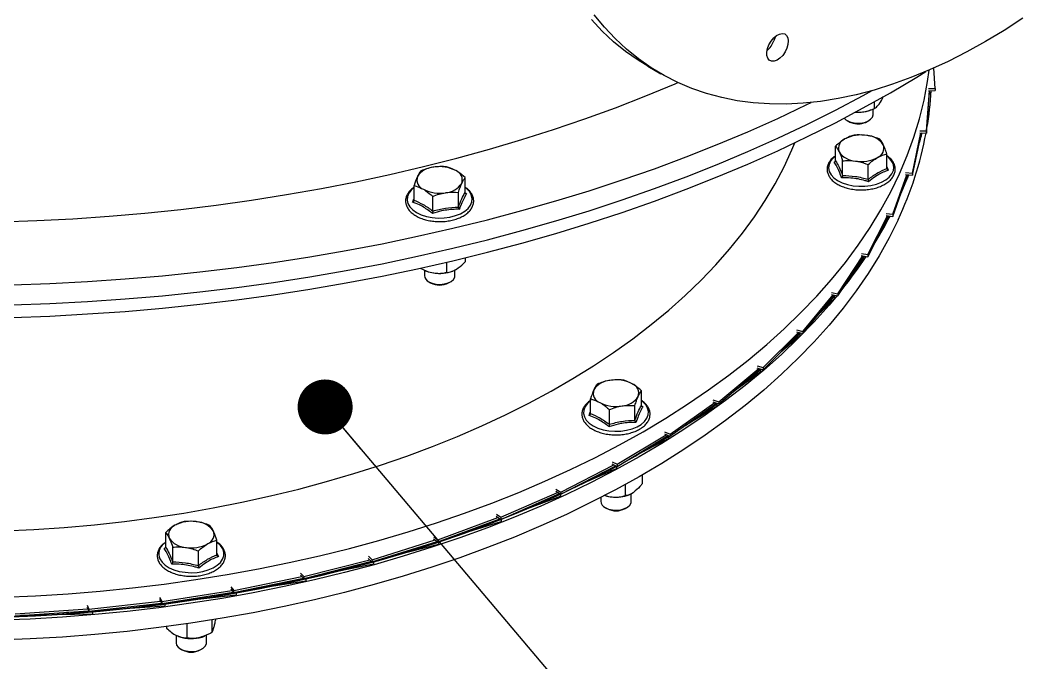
# Model space of a CAD drawing. Header units: millimetres. Extents: x 2 to 418, y 2 to 295.
# Drawn here: x 212.55 to 230.78, y 116.64 to 128.34 of the extents above; entities that cross this region are included whole.
import ezdxf

# ---------------------------------------------------------------- set-up
doc = ezdxf.new("R2010")
doc.units = ezdxf.units.MM
doc.dimstyles.new('SLDDIMSTYLE3', dxfattribs={"dimtxt": 0.18, "dimasz": 1, "dimexe": 0, "dimexo": 0.0625, "dimgap": 0, "dimtad": 0, "dimtih": 1, "dimtoh": 1, "dimdec": 0, "dimrnd": 1e-09, "dimzin": 0, "dimdsep": 46, "dimtxsty": 'Standard', "dimblk1": 'DOT', "dimblk2": 'DOT', "dimsah": 1, "dimcen": 0.09, "dimadec": 0, "dimazin": 0, "dimtfac": 1, "dimtdec": 0, "dimtofl": 0, "dimtmove": 0, "dimatfit": 3, "dimldrblk": 'DOT', "dimfxl": 1, "dimfrac": 2, "dimtolj": 1, "dimtzin": 0, "dimarcsym": 0})

# ---------------------------------------------------------------- blocks, each defined once
blk = doc.blocks.new('_DOT')
at = {"color": 0, "linetype": 'ByBlock', "lineweight": -2}
blk.add_line((-0.5, 0), (-1, 0), dxfattribs=at)
at = {"color": 0, "linetype": 'ByBlock', "const_width": 0.5}
blk.add_lwpolyline([(-0.25, 0, 1), (0.25, 0, 1)], format="xyb", close=True, dxfattribs=at)

msp = doc.modelspace()

# ---------------------------------------------------------------- linework, layer by layer
at = {"color": 7, "linetype": 'Continuous', "lineweight": 25}
for p, q in [((223.962, 127.4953), (224.1977, 127.3592)), ((229.1876, 127.091), (229.1616, 127.4631)), ((229.0627, 127.0883), (229.1876, 127.091)), ((229.1876, 127.091), (229.1877, 127.0534)), ((229.0295, 126.28), (229.0835, 127.0512)), ((229.0296, 126.3175), (229.081, 127.0511)), ((229.0625, 127.0507), (229.1877, 127.0534)), ((229.0776, 126.9659), (229.0822, 126.9881)), ((229.0814, 127.0203), (229.0825, 127.0256)), ((229.0825, 127.0256), (229.0817, 127.0257)), ((229.0825, 127.0256), (229.0822, 126.9881)), ((228.0205, 126.7028), (228.0507, 126.7149)), ((228.06, 126.6201), (228.06, 126.7189)), ((228.0751, 126.8454), (228.0751, 126.7251)), ((227.5858, 126.5067), (227.6183, 126.4879)), ((227.9461, 126.4879), (227.9787, 126.5067)), ((228.7716, 125.5155), (228.9333, 126.282)), ((228.7719, 125.553), (228.9257, 126.2822)), ((228.9035, 126.141), (228.9312, 126.219)), ((228.9043, 126.2827), (229.0295, 126.28)), ((228.9046, 126.3202), (229.0296, 126.3175)), ((228.9225, 126.2307), (228.9316, 126.2566)), ((228.9316, 126.2566), (228.928, 126.257)), ((228.9316, 126.2566), (228.9312, 126.219)), ((228.9417, 126.2819), (228.9315, 126.2411)), ((229.0296, 126.3175), (229.0295, 126.28)), ((227.3742, 125.7753), (227.3742, 126.043)), ((228.9103, 126.16), (228.8981, 126.1153)), ((227.3742, 125.8634), (227.3548, 125.8483)), ((228.3057, 125.636), (228.3057, 125.9037)), ((227.3479, 125.7509), (227.373, 125.7702)), ((227.5026, 125.5077), (227.5026, 125.7754)), ((227.9683, 125.438), (227.9683, 125.7057)), ((220.641, 125.2008), (220.641, 125.4685)), ((228.4154, 124.7642), (228.6838, 125.5212)), ((228.4159, 124.8018), (228.6712, 125.522)), ((228.6151, 125.3275), (228.681, 125.4586)), ((228.6471, 125.5236), (228.7716, 125.5155)), ((228.6476, 125.5611), (228.7719, 125.553)), ((228.6588, 125.4508), (228.6816, 125.4961)), ((228.6816, 125.4961), (228.6753, 125.4971)), ((228.6816, 125.4961), (228.681, 125.4586)), ((228.7027, 125.52), (228.6811, 125.464)), ((228.7719, 125.553), (228.7716, 125.5155)), ((219.7115, 125.057), (219.7115, 125.3247)), ((220.0518, 124.8606), (220.0518, 125.1283)), ((220.5165, 124.9325), (220.5165, 125.2002)), ((220.6425, 125.1942), (220.6672, 125.1764)), ((227.963, 124.0305), (228.3363, 124.7729)), ((227.9637, 124.068), (228.319, 124.7748)), ((228.2147, 124.5311), (228.3332, 124.7111)), ((228.2922, 124.6852), (228.3339, 124.7486)), ((228.2923, 124.7777), (228.4154, 124.7642)), ((228.293, 124.8152), (228.4159, 124.8018)), ((228.3339, 124.7486), (228.325, 124.7504)), ((228.3263, 124.7501), (228.3383, 124.7727)), ((228.3339, 124.7486), (228.3332, 124.7111)), ((228.4159, 124.8018), (228.4154, 124.7642)), ((220.641, 124.0106), (220.641, 123.9397)), ((227.4169, 123.3183), (227.8926, 124.0414)), ((227.4177, 123.3558), (227.8709, 124.0447)), ((227.7055, 123.757), (227.8895, 123.9807)), ((227.8251, 123.9387), (227.8904, 124.0182)), ((227.842, 124.0492), (227.963, 124.0305)), ((227.8429, 124.0867), (227.9637, 124.068)), ((227.8904, 124.0182), (227.8792, 124.021)), ((227.8839, 124.0198), (227.898, 124.0406)), ((227.8904, 124.0182), (227.8895, 123.9807)), ((227.9637, 124.068), (227.963, 124.0305)), ((219.8361, 123.8243), (219.8361, 123.8152)), ((220.3008, 123.9295), (220.3008, 123.7433)), ((219.8985, 123.7873), (219.8985, 123.6863)), ((219.9224, 123.7752), (219.938, 123.7689)), ((220.4146, 123.7689), (220.4184, 123.7705)), ((220.4541, 123.6863), (220.4541, 123.7899)), ((219.9798, 123.5729), (220.0124, 123.5541)), ((220.3402, 123.5541), (220.3727, 123.5729)), ((226.7801, 122.6317), (227.355, 123.3308)), ((226.7811, 122.6691), (227.3294, 123.336)), ((227.0917, 123.0106), (227.3525, 123.2715)), ((227.2604, 123.2157), (227.3536, 123.3089)), ((227.2986, 123.3422), (227.4169, 123.3183)), ((227.2997, 123.3797), (227.4177, 123.3558)), ((227.3536, 123.3089), (227.3428, 123.3122)), ((227.3536, 123.3089), (227.3525, 123.2715)), ((227.4177, 123.3558), (227.4169, 123.3183)), ((226.6664, 122.698), (226.7811, 122.6691)), ((226.0563, 121.9744), (226.7266, 122.6452)), ((226.0573, 122.0118), (226.6975, 122.6525)), ((226.3782, 122.2966), (226.7252, 122.5874)), ((226.602, 122.5205), (226.7264, 122.6248)), ((226.6653, 122.6606), (226.7801, 122.6317)), ((226.7264, 122.6248), (226.7161, 122.6286)), ((226.7264, 122.6248), (226.7252, 122.5874)), ((226.7811, 122.6691), (226.7801, 122.6317)), ((225.2493, 121.3502), (226.0105, 121.9884)), ((225.2505, 121.3876), (225.9787, 121.9981)), ((225.8541, 121.8572), (226.0125, 121.9697)), ((225.9454, 122.0082), (226.0563, 121.9744)), ((225.9468, 122.0456), (226.0573, 122.0118)), ((226.0125, 121.9697), (226.0027, 121.9739)), ((226.0125, 121.9697), (226.0111, 121.9324)), ((226.0573, 122.0118), (226.0563, 121.9744)), ((225.5705, 121.6195), (226.0111, 121.9324)), ((222.9188, 121.1746), (222.9188, 121.4423)), ((223.8461, 121.3229), (223.8461, 121.5906)), ((225.1447, 121.426), (225.2505, 121.3876)), ((223.2618, 120.9799), (223.2618, 121.2476)), ((223.7255, 121.054), (223.7255, 121.3217)), ((223.8477, 121.3161), (223.8723, 121.2987)), ((224.3638, 120.7626), (225.2109, 121.3642)), ((224.3652, 120.7999), (225.1771, 121.3764)), ((224.6751, 120.9837), (225.2142, 121.3099)), ((225.0215, 121.2296), (225.2157, 121.3472)), ((225.1432, 121.3887), (225.2493, 121.3502)), ((225.2157, 121.3472), (225.2065, 121.3518)), ((225.2157, 121.3472), (225.2142, 121.3099)), ((225.2505, 121.3876), (225.2493, 121.3502)), ((223.4047, 120.2148), (224.3321, 120.7761)), ((223.4062, 120.2521), (224.2969, 120.7911)), ((223.6987, 120.3927), (224.3389, 120.7236)), ((224.1095, 120.6414), (224.3406, 120.7608)), ((224.263, 120.8056), (224.3638, 120.7626)), ((224.2646, 120.8428), (224.3652, 120.7999)), ((224.3406, 120.7608), (224.332, 120.7658)), ((224.3406, 120.7608), (224.3389, 120.7236)), ((224.3652, 120.7999), (224.3638, 120.7626)), ((222.3774, 119.71), (223.3791, 120.2276)), ((222.3791, 119.7472), (223.3432, 120.2454)), ((222.6486, 119.8501), (223.3902, 120.1767)), ((223.1241, 120.0958), (223.392, 120.2138)), ((223.3097, 120.262), (223.4047, 120.2148)), ((223.3115, 120.2992), (223.4062, 120.2521)), ((223.392, 120.2138), (223.3841, 120.2191)), ((223.392, 120.2138), (223.3902, 120.1767)), ((223.4062, 120.2521), (223.4047, 120.2148)), ((223.857, 120.0562), (223.857, 119.895)), ((222.2906, 119.7982), (222.3791, 119.7472)), ((223.5508, 119.8841), (223.5508, 119.6808)), ((221.2876, 119.2508), (222.3571, 119.7217)), ((221.2894, 119.2879), (222.3213, 119.7423)), ((221.5325, 119.3587), (222.3734, 119.6722)), ((222.0712, 119.5959), (222.3753, 119.7092)), ((222.2888, 119.7611), (222.3774, 119.71)), ((222.3753, 119.7092), (222.368, 119.7149)), ((222.3753, 119.7092), (222.3734, 119.6722)), ((222.3791, 119.7472), (222.3774, 119.71)), ((223.1047, 119.6474), (223.1047, 119.5793)), ((223.6208, 119.6983), (223.6299, 119.7019)), ((223.6602, 119.5793), (223.6602, 119.7212)), ((223.186, 119.4659), (223.2186, 119.4472)), ((223.5464, 119.4472), (223.5789, 119.4659)), ((220.1414, 118.84), (221.2718, 119.2614)), ((220.1433, 118.877), (221.237, 119.2848)), ((220.9575, 119.1443), (221.2961, 119.25)), ((221.2059, 119.3057), (221.2876, 119.2508)), ((221.2078, 119.3427), (221.2894, 119.2879)), ((221.2894, 119.2879), (221.2876, 119.2508)), ((221.2961, 119.25), (221.2927, 119.2531)), ((221.2961, 119.25), (221.2941, 119.213)), ((220.3586, 118.921), (221.2941, 119.213)), ((215.1962, 118.7452), (215.1962, 119.0129)), ((216.1277, 118.6059), (216.1277, 118.8736)), ((218.9473, 118.5167), (220.0962, 118.8754)), ((220.067, 118.8982), (220.1414, 118.84)), ((220.0691, 118.9351), (220.1433, 118.877)), ((220.1433, 118.877), (220.1414, 118.84)), ((215.17, 118.7207), (215.1951, 118.74)), ((215.3246, 118.4775), (215.3246, 118.7452)), ((218.9453, 118.4797), (220.1294, 118.8494)), ((219.1349, 118.5389), (220.1584, 118.8017)), ((219.7898, 118.7434), (220.1604, 118.8385)), ((220.1604, 118.8385), (220.1547, 118.8447)), ((220.1604, 118.8385), (220.1584, 118.8017)), ((215.7904, 118.4078), (215.7904, 118.6755)), ((217.7079, 118.209), (218.9054, 118.5164)), ((218.8786, 118.541), (218.9453, 118.4797)), ((218.8807, 118.5778), (218.9473, 118.5167)), ((218.9473, 118.5167), (218.9453, 118.4797)), ((217.7058, 118.1721), (218.9363, 118.488)), ((217.8699, 118.2142), (218.9726, 118.4405)), ((218.5752, 118.3953), (218.9747, 118.4772)), ((218.9747, 118.4772), (218.9698, 118.4837)), ((218.9747, 118.4772), (218.9726, 118.4405)), ((216.43, 117.9188), (217.6993, 118.1792)), ((216.4322, 117.9556), (217.6713, 118.2098)), ((217.321, 118.1016), (217.7455, 118.1681)), ((217.6473, 118.2361), (217.7058, 118.1721)), ((217.6495, 118.2728), (217.7079, 118.209)), ((217.7079, 118.209), (217.7058, 118.1721)), ((217.7455, 118.1681), (217.7415, 118.1747)), ((217.7455, 118.1681), (217.7433, 118.1314)), ((215.1272, 117.7579), (216.4008, 117.9574)), ((216.3799, 117.9851), (216.43, 117.9188)), ((216.3821, 118.0217), (216.4322, 117.9556)), ((216.5719, 117.9479), (217.7433, 118.1314)), ((215.0836, 117.7895), (215.125, 117.7212)), ((215.0859, 117.8261), (215.1272, 117.7579)), ((215.125, 117.7212), (216.4254, 117.925)), ((215.2493, 117.7407), (216.4775, 117.8763)), ((216.0345, 117.8637), (216.4797, 117.9129)), ((216.4322, 117.9556), (216.43, 117.9188)), ((216.4797, 117.9129), (216.4766, 117.9197)), ((216.4797, 117.9129), (216.4775, 117.8763)), ((212.4589, 117.534), (213.7794, 117.6207)), ((213.7656, 117.6504), (213.798, 117.5805)), ((213.7679, 117.6869), (213.8003, 117.6171)), ((213.798, 117.5805), (215.1217, 117.7266)), ((213.8003, 117.6171), (213.798, 117.5805)), ((213.8003, 117.6171), (215.1011, 117.7607)), ((213.9105, 117.5929), (215.1822, 117.6765)), ((214.7234, 117.6827), (215.1845, 117.7129)), ((215.1272, 117.7579), (215.125, 117.7212)), ((215.1845, 117.7129), (215.1822, 117.7199)), ((215.1845, 117.7129), (215.1822, 117.6765)), ((212.4566, 117.4975), (213.7958, 117.5854)), ((212.5634, 117.5045), (213.8647, 117.5331)), ((213.3951, 117.5591), (213.867, 117.5695)), ((213.867, 117.5695), (213.8647, 117.5331)), ((213.867, 117.5695), (213.8656, 117.5765)), ((216.0331, 117.419), (216.0331, 117.191)), ((215.2112, 117.2983), (215.2112, 117.2706)), ((215.5823, 117.3498), (215.5823, 117.0938)), ((215.3842, 117.1442), (215.3842, 117.0061)), ((215.9003, 117.1251), (215.908, 117.1282)), ((215.9397, 117.0061), (215.9397, 117.1459)), ((215.4655, 116.8927), (215.498, 116.8739)), ((215.8259, 116.8739), (215.8584, 116.8927))]:
    msp.add_line(p, q, dxfattribs=at)
at = {"color": 8, "linetype": 'Continuous', "lineweight": 25}
for p, q in [((228.3057, 125.667), (228.3319, 125.6038)), ((216.1277, 118.6368), (216.1539, 118.5736))]:
    msp.add_line(p, q, dxfattribs=at)
at = {"color": 7, "linetype": 'Continuous', "lineweight": 25, "flags": 128}
for points in [[(230.7804, 128.3686), (230.4405, 128.1483), (230.1, 127.9437), (229.7595, 127.7551), (229.4196, 127.583), (229.0808, 127.4274), (228.7437, 127.2888), (228.4088, 127.1673), (228.0768, 127.0631), (227.7481, 126.9765), (227.4234, 126.9075), (227.1031, 126.8562), (226.7878, 126.8229), (226.478, 126.8074), (226.1743, 126.8099), (225.877, 126.8303), (225.5868, 126.8686), (225.3041, 126.9247), (225.0294, 126.9986), (224.7632, 127.0901), (224.5058, 127.199), (224.2577, 127.3253), (224.0194, 127.4686), (223.7911, 127.6287), (223.5734, 127.8054), (223.3666, 127.9984), (223.1709, 128.2074), (222.9868, 128.4319)], [(223.962, 127.4953), (223.7837, 127.6046), (223.5554, 127.7648), (223.3377, 127.9415), (223.1309, 128.1345), (222.9352, 128.3434)], [(226.489, 127.8229), (226.4562, 127.7552), (226.4132, 127.6936), (226.3633, 127.6427), (226.31, 127.6064), (226.2574, 127.5872), (226.2093, 127.5866), (226.1694, 127.6047), (226.1406, 127.6401), (226.125, 127.6902), (226.1238, 127.7512), (226.137, 127.8187), (226.1638, 127.8877), (226.202, 127.9529), (226.249, 128.0097), (226.3011, 128.0537), (226.3545, 128.0817), (226.4053, 128.0917), (226.4497, 128.0829), (226.4844, 128.0559), (226.5068, 128.0127), (226.5153, 127.9566), (226.5092, 127.8918), (226.489, 127.8229)], [(226.2746, 128.0335), (226.2735, 128.0278), (226.2533, 127.959)], [(212.2408, 117.8339), (212.8316, 117.8593), (213.4207, 117.896), (214.0073, 117.9439), (214.5909, 118.003), (215.1707, 118.0732), (215.7462, 118.1544), (216.3168, 118.2466), (216.8818, 118.3496), (217.4405, 118.4633), (217.9924, 118.5876), (218.537, 118.7224), (219.0735, 118.8675), (219.6014, 119.0228), (220.1201, 119.1881), (220.629, 119.3632), (221.1277, 119.5478), (221.6155, 119.742), (222.0919, 119.9453), (222.5564, 120.1576), (223.0085, 120.3786), (223.4477, 120.6082), (223.8735, 120.846), (224.2855, 121.0918), (224.6831, 121.3454), (225.066, 121.6063), (225.4338, 121.8745), (225.786, 122.1495), (226.1222, 122.4311), (226.4422, 122.719), (226.7454, 123.0128), (227.0317, 123.3123), (227.3007, 123.617), (227.5521, 123.9267), (227.7856, 124.2411), (228.0009, 124.5597), (228.1979, 124.8823), (228.3763, 125.2084), (228.536, 125.5378), (228.6767, 125.87), (228.7983, 126.2048), (228.9006, 126.5416), (228.9836, 126.8803), (229.0472, 127.2203), (229.076, 127.4253)], [(228.3715, 127.0136), (228.8504, 127.298), (229.0128, 127.3982)], [(212.1946, 124.6656), (212.8537, 124.6882), (213.5113, 124.722), (214.1669, 124.7671), (214.8199, 124.8234), (215.4697, 124.8908), (216.1158, 124.9693), (216.7576, 125.0588), (217.3945, 125.1593), (218.0259, 125.2706), (218.6514, 125.3927), (219.2703, 125.5254), (219.8821, 125.6687), (220.4863, 125.8223), (221.0824, 125.9862), (221.6698, 126.1603), (222.248, 126.3443), (222.8165, 126.5381), (223.3748, 126.7416), (223.9224, 126.9545), (224.4588, 127.1767), (224.5082, 127.1979)], [(212.4065, 123.1526), (213.0922, 123.1778), (213.7764, 123.2143), (214.4585, 123.2619), (215.1381, 123.3206), (215.8145, 123.3904), (216.4871, 123.4712), (217.1556, 123.563), (217.8193, 123.6657), (218.4777, 123.7791), (219.1302, 123.9033), (219.7765, 124.0381), (220.4158, 124.1834), (221.0478, 124.339), (221.6719, 124.505), (222.2876, 124.681), (222.8944, 124.8671), (223.4919, 125.063), (224.0795, 125.2686), (224.6568, 125.4837), (225.2233, 125.7081), (225.7786, 125.9417), (226.3223, 126.1843), (226.8538, 126.4356), (227.3728, 126.6956), (227.8788, 126.9639), (228.0398, 127.0526)], [(212.4065, 123.1526), (213.0922, 123.1778), (213.7764, 123.2143), (214.4585, 123.2619), (215.1381, 123.3206), (215.8145, 123.3904), (216.4871, 123.4712), (217.1556, 123.563), (217.8193, 123.6657), (218.4777, 123.7791), (219.1302, 123.9033), (219.7765, 124.0381), (220.4158, 124.1834), (221.0478, 124.339), (221.6719, 124.505), (222.2876, 124.681), (222.8944, 124.8671), (223.4919, 125.063), (224.0795, 125.2686), (224.6568, 125.4837), (225.2233, 125.7081), (225.7786, 125.9417), (226.3223, 126.1843), (226.8538, 126.4356), (227.3728, 126.6956), (227.8788, 126.9639), (228.0398, 127.0526)], [(212.4065, 122.9258), (213.0922, 122.951), (213.7764, 122.9875), (214.4585, 123.0351), (215.1381, 123.0938), (215.8145, 123.1636), (216.4871, 123.2444), (217.1556, 123.3362), (217.8193, 123.4388), (218.4777, 123.5523), (219.1302, 123.6765), (219.7765, 123.8113), (220.4158, 123.9566), (221.0478, 124.1122), (221.6719, 124.2782), (222.2876, 124.4542), (222.8944, 124.6403), (223.4919, 124.8362), (224.0795, 125.0417), (224.6568, 125.2568), (225.2233, 125.4813), (225.7786, 125.7149), (226.3223, 125.9575), (226.8538, 126.2088), (227.3728, 126.4688), (227.8788, 126.7371), (228.3715, 127.0136)], [(212.4065, 123.5155), (213.0922, 123.5408), (213.7764, 123.5772), (214.4585, 123.6248), (215.1381, 123.6835), (215.8145, 123.7533), (216.4871, 123.8341), (217.1556, 123.9259), (217.8193, 124.0286), (218.4777, 124.142), (219.1302, 124.2662), (219.7765, 124.401), (220.4158, 124.5463), (221.0478, 124.702), (221.6719, 124.8679), (222.2876, 125.044), (222.8944, 125.23), (223.4919, 125.4259), (224.0795, 125.6315), (224.6568, 125.8466), (225.2233, 126.071), (225.7786, 126.3046), (226.3223, 126.5472), (226.8538, 126.7985), (226.9299, 126.8358)], [(227.6759, 126.472), (227.7491, 126.4609), (227.8247, 126.4616), (227.8972, 126.4741), (227.9612, 126.4975), (228.0119, 126.5299), (228.0455, 126.569), (228.0596, 126.6119), (228.06, 126.6201)], [(227.738, 126.6609), (227.7822, 126.6596), (227.8366, 126.6616)], [(227.6183, 126.4879), (227.6343, 126.4795), (227.6935, 126.4589)], [(212.2458, 119.0391), (212.7997, 119.0658), (213.3515, 119.1037), (213.9007, 119.1528), (214.4466, 119.2129), (214.9885, 119.2841), (215.5257, 119.3663), (216.0576, 119.4592), (216.5836, 119.5629), (217.1029, 119.6772), (217.6149, 119.8019), (218.119, 119.9369), (218.6146, 120.0821), (219.1011, 120.2372), (219.5779, 120.402), (220.0443, 120.5765), (220.4999, 120.7602), (220.944, 120.9531), (221.3761, 121.1548), (221.7956, 121.3652), (222.2022, 121.584), (222.5951, 121.8108), (222.9741, 122.0455), (223.3385, 122.2877), (223.688, 122.5372), (224.0221, 122.7936), (224.3404, 123.0565), (224.6426, 123.3258), (224.9282, 123.601), (225.1968, 123.8819), (225.4483, 124.168), (225.6821, 124.459), (225.8982, 124.7546), (226.0961, 125.0544), (226.2757, 125.358), (226.4368, 125.6651), (226.579, 125.9752), (226.6314, 126.1019)], [(228.6716, 125.4398), (228.6545, 125.3971), (228.5634, 125.1817)], [(228.6716, 125.4398), (228.6545, 125.3971), (228.5634, 125.1817)], [(228.5107, 124.7024), (228.3479, 124.3736), (228.1664, 124.048), (227.9663, 123.7261), (227.7479, 123.4081), (227.5114, 123.0945), (227.2571, 122.7856), (226.9852, 122.4817), (226.6961, 122.1832), (226.39, 121.8904), (226.0673, 121.6035), (225.7284, 121.323), (225.3736, 121.0491), (225.0033, 120.7821), (224.6179, 120.5223), (224.2178, 120.27), (223.8035, 120.0256), (223.3754, 119.7891), (222.934, 119.5609), (222.4798, 119.3413), (222.0133, 119.1305), (221.535, 118.9287), (221.0453, 118.7362), (220.5449, 118.553), (220.0343, 118.3796), (219.514, 118.216), (218.9846, 118.0624), (218.4468, 117.919), (217.901, 117.7859), (217.3478, 117.6634), (216.788, 117.5514), (216.2221, 117.4502), (215.6506, 117.3599), (215.0744, 117.2805), (214.4938, 117.2121), (213.9097, 117.1549), (213.3227, 117.1089), (212.7333, 117.0741), (212.1422, 117.0505)], [(219.9799, 123.5729), (220.0401, 123.5465), (220.1105, 123.5305), (220.1858, 123.526), (220.2603, 123.5334), (220.3286, 123.5522), (220.3856, 123.5809), (220.4271, 123.6174), (220.45, 123.659), (220.4541, 123.6863)], [(227.402, 123.3213), (227.2571, 123.1485), (226.9852, 122.8446), (226.6961, 122.5461), (226.39, 122.2533), (226.0673, 121.9664), (225.7284, 121.6859), (225.3736, 121.412), (225.0033, 121.145), (224.6179, 120.8852), (224.2178, 120.633), (223.8035, 120.3885), (223.3754, 120.152), (222.934, 119.9238), (222.4798, 119.7042), (222.0133, 119.4934), (221.535, 119.2916), (221.0453, 119.0991), (220.5449, 118.916), (220.0343, 118.7425), (219.514, 118.5789), (218.9846, 118.4253), (218.4468, 118.2819), (217.901, 118.1488), (217.3478, 118.0263), (216.788, 117.9143), (216.2221, 117.8131), (215.6506, 117.7228), (215.0744, 117.6434), (214.4938, 117.575), (213.9097, 117.5178), (213.3227, 117.4718), (212.7333, 117.437), (212.1422, 117.4134)], [(227.402, 123.3213), (227.2571, 123.1485), (226.9852, 122.8446), (226.6961, 122.5461), (226.39, 122.2533), (226.0673, 121.9664), (225.7284, 121.6859), (225.3736, 121.412), (225.0033, 121.145), (224.6179, 120.8852), (224.2178, 120.633), (223.8035, 120.3885), (223.3754, 120.152), (222.934, 119.9238), (222.4798, 119.7042), (222.0133, 119.4934), (221.535, 119.2916), (221.0453, 119.0991), (220.5449, 118.916), (220.0343, 118.7425), (219.514, 118.5789), (218.9846, 118.4253), (218.4468, 118.2819), (217.901, 118.1488), (217.3478, 118.0263), (216.788, 117.9143), (216.2221, 117.8131), (215.6506, 117.7228), (215.0744, 117.6434), (214.4938, 117.575), (213.9097, 117.5178), (213.3227, 117.4718), (212.7333, 117.437), (212.1422, 117.4134)], [(227.1377, 123.0664), (227.3007, 123.2541), (227.3635, 123.3291)], [(227.3635, 123.3291), (227.2571, 123.203), (227.1377, 123.0664)], [(226.3815, 122.2999), (226.4422, 122.3561), (226.7379, 122.6423)], [(225.5204, 121.5775), (225.786, 121.7866), (226.0243, 121.9842)], [(226.0243, 121.9842), (225.7284, 121.7403), (225.5204, 121.5775)], [(222.3763, 119.7106), (222.0133, 119.5479), (221.535, 119.3461), (221.0453, 119.1535), (220.5449, 118.9704), (220.0343, 118.7969), (219.514, 118.6333), (218.9846, 118.4797), (218.4468, 118.3363), (217.901, 118.2033), (217.3478, 118.0807), (216.788, 117.9687), (216.2221, 117.8675), (215.6506, 117.7772), (215.0744, 117.6978), (214.4938, 117.6295), (213.9097, 117.5723), (213.3227, 117.5262), (212.7333, 117.4914), (212.1422, 117.4679)], [(212.2408, 117.471), (212.8316, 117.4964), (213.4207, 117.5331), (214.0073, 117.581), (214.5909, 117.6401), (215.1707, 117.7103), (215.7462, 117.7915), (216.3168, 117.8837), (216.8818, 117.9867), (217.4405, 118.1004), (217.9924, 118.2247), (218.537, 118.3595), (219.0735, 118.5046), (219.6014, 118.6599), (220.1201, 118.8252), (220.629, 119.0002), (221.1277, 119.1849), (221.6155, 119.3791), (222.0919, 119.5824), (222.3763, 119.7106)], [(223.1877, 119.465), (223.2484, 119.4389), (223.319, 119.4232), (223.3943, 119.4191), (223.4687, 119.4269), (223.5368, 119.446), (223.5934, 119.4749), (223.6343, 119.5117), (223.6566, 119.5534), (223.6602, 119.5793)], [(215.1962, 118.8332), (215.192, 118.8301), (215.1631, 118.8063)], [(215.8077, 117.097), (215.8574, 117.1099), (215.9003, 117.1251)], [(215.3842, 117.0061), (215.3943, 116.9633), (215.4242, 116.9232), (215.4717, 116.8892), (215.5334, 116.8639), (215.6046, 116.8492), (215.6801, 116.8461), (215.7542, 116.8548), (215.8215, 116.8748), (215.8769, 116.9045), (215.9164, 116.9418), (215.937, 116.9838), (215.9397, 117.0061)]]:
    msp.add_lwpolyline(points, dxfattribs=at)
at = {"color": 8, "linetype": 'Continuous', "lineweight": 25, "flags": 128}
for points in [[(227.3548, 125.8483), (227.3293, 125.8254), (227.2829, 125.7683), (227.2555, 125.7072), (227.248, 125.6443), (227.2607, 125.5817), (227.2931, 125.5214), (227.3441, 125.4657), (227.412, 125.4162), (227.4945, 125.3749), (227.5887, 125.343), (227.6915, 125.3216)], [(227.6915, 125.3216), (227.7993, 125.3115), (227.9085, 125.313), (228.0154, 125.326), (228.1163, 125.3502), (228.2078, 125.3847), (228.2868, 125.4282), (228.3505, 125.4795), (228.3969, 125.5366), (228.4243, 125.5976), (228.4318, 125.6605), (228.4191, 125.7232), (228.3867, 125.7834), (228.3357, 125.8392), (228.3057, 125.8634)], [(219.7115, 125.2873), (219.6591, 125.2419), (219.6149, 125.1842), (219.5899, 125.1228), (219.5849, 125.0598), (219.6, 124.9974), (219.6347, 124.9376), (219.6879, 124.8825), (219.7576, 124.8339)], [(219.7576, 124.8339), (219.8417, 124.7936), (219.9371, 124.763), (220.0407, 124.7429), (220.1489, 124.7342), (220.2581, 124.7371), (220.3644, 124.7516), (220.4644, 124.777), (220.5545, 124.8127), (220.6317, 124.8573), (220.6935, 124.9093), (220.7376, 124.967), (220.7626, 125.0284), (220.7677, 125.0914), (220.7526, 125.1539), (220.7179, 125.2137), (220.6647, 125.2688), (220.641, 125.2873)], [(222.9188, 121.408), (222.8629, 121.3593), (222.8196, 121.3014), (222.7955, 121.2399), (222.7913, 121.1768), (222.8073, 121.1144), (222.8429, 121.0548), (222.8969, 121), (222.9674, 120.9518)], [(222.9674, 120.9518), (223.052, 120.9119), (223.1479, 120.8817), (223.2517, 120.8621), (223.3601, 120.8539), (223.4692, 120.8574), (223.5753, 120.8723), (223.6749, 120.8983), (223.7645, 120.9344), (223.8411, 120.9793), (223.9021, 121.0317), (223.9454, 121.0896), (223.9695, 121.1511), (223.9736, 121.2141), (223.9576, 121.2765), (223.922, 121.3361), (223.8681, 121.391), (223.8461, 121.408)], [(215.0914, 118.531), (215.1301, 118.4721), (215.187, 118.4182), (215.26, 118.3713), (215.3468, 118.3329), (215.4442, 118.3044), (215.5491, 118.2867), (215.6578, 118.2805), (215.7666, 118.2859), (215.8719, 118.3027), (215.9701, 118.3304), (216.0577, 118.3681), (216.1319, 118.4144), (216.19, 118.4677), (216.2302, 118.5264), (216.2511, 118.5883), (216.2518, 118.6514), (216.2325, 118.7135), (216.1938, 118.7724), (216.1369, 118.8263), (216.1277, 118.8332)]]:
    msp.add_lwpolyline(points, dxfattribs=at)
at = {"color": 7, "linetype": 'Continuous', "lineweight": 25}
for centre, radius, start, end in [((225.8273, 128.1224), 0.4563, 311.15294, 339.01206), ((223.0591, 127.3861), 6.0623, 350.36609, 356.83887), ((227.7232, 126.7296), 0.262, 222.92178, 259.59642), ((227.7949, 127.2793), 0.6191, 273.86181, 291.37184), ((227.7813, 126.8089), 0.3608, 255.9216, 297.18505), ((227.6086, 126.0031), 0.1817, 111.21401, 200.45541), ((227.8389, 125.6086), 0.6368, 80.46265, 117.70224), ((227.9227, 125.8524), 0.3848, 34.06556, 86.76464), ((222.5312, 127.5026), 6.6027, 334.90683, 349.33093), ((228.0712, 126.0045), 0.1817, 291.21401, 20.45541), ((227.7572, 126.1551), 0.3848, 214.06556, 266.76464), ((227.8409, 126.3989), 0.6368, 260.46265, 297.70224), ((220.0912, 125.2796), 0.3804, 93.4335, 146.56112), ((220.177, 125.029), 0.6396, 62.64283, 99.7711), ((219.9465, 125.4282), 0.1832, 160.539, 249.25792), ((220.406, 125.4257), 0.1832, 340.539, 69.25792), ((220.1756, 125.8249), 0.6396, 242.64283, 279.7711), ((220.2613, 125.5743), 0.3804, 273.4335, 326.56112), ((221.4754, 128.354), 7.7665, 328.43524, 332.51574), ((220.509, 128.9819), 8.9193, 321.5469, 326.31797), ((220.0363, 123.6993), 0.1384, 185.38279, 245.93735), ((220.1552, 124.3176), 0.5901, 248.39788, 261.54369), ((220.1768, 124.3912), 0.6661, 260.64002, 290.91732), ((220.1763, 123.8609), 0.3479, 241.89259, 298.11278), ((218.7187, 130.6314), 11.3196, 312.60602, 315.1078), ((223.3829, 121.1461), 0.6423, 62.98515, 100.00589), ((223.1543, 121.5486), 0.1847, 161.53318, 249.71934), ((223.2951, 121.4035), 0.3759, 93.63185, 147.19451), ((223.6106, 121.545), 0.1847, 341.53318, 69.71934), ((223.4699, 121.6902), 0.3759, 273.63185, 327.19451), ((223.3821, 121.9476), 0.6423, 242.98515, 280.00589), ((216.5293, 133.3529), 14.816, 302.83622, 305.94671), ((216.5045, 133.3892), 14.8599, 302.84082, 305.94212), ((215.5413, 134.9101), 16.6604, 298.6109, 301.91772), ((215.5179, 134.9502), 16.7068, 298.6155, 301.91313), ((214.4953, 136.8465), 18.8613, 294.77307, 298.16355), ((214.538, 136.7609), 18.7656, 294.76443, 298.17219), ((223.3722, 120.2923), 0.6367, 252.33467, 264.71028), ((223.3838, 120.3197), 0.6651, 263.93039, 290.87075), ((223.2436, 119.5929), 0.1396, 185.57219, 246.38717), ((223.3824, 119.7542), 0.3481, 242.17767, 298.10377), ((215.4306, 118.9729), 0.1817, 111.21401, 200.45541), ((215.6609, 118.5784), 0.6368, 80.46265, 117.70224), ((215.7447, 118.8222), 0.3848, 34.06556, 86.76464), ((215.5792, 119.125), 0.3848, 214.06556, 266.76464), ((215.8933, 118.9743), 0.1817, 291.21401, 20.45541), ((215.663, 119.3688), 0.6368, 260.46265, 297.70224), ((215.6633, 117.7471), 0.6659, 246.40824, 282.52554), ((215.662, 117.1809), 0.348, 241.89513, 298.10487)]:
    msp.add_arc(centre, radius, start, end, dxfattribs=at)
at = {"color": 8, "linetype": 'Continuous', "lineweight": 25}
msp.add_arc((215.3027, 118.623), 0.2304, 127.28508, 203.50888, dxfattribs=at)
at = {"color": 7, "linetype": 'Continuous', "lineweight": 25}
for points, knots in [([(228.1672, 126.808), (228.1693, 126.811), (228.1946, 126.8468), (228.2191, 126.8968), (228.2416, 126.9426)], [0, 0, 0, 0, 0.0832965, 1, 1, 1, 1]), ([(227.8366, 126.6616), (227.87, 126.6659), (227.938, 126.6746), (228.017, 126.7009), (228.062, 126.7196), (228.0751, 126.7251)], [0, 0, 0, 0, 0.4062935, 0.8272725, 1, 1, 1, 1]), ([(228.0751, 126.7251), (228.0829, 126.729), (228.1122, 126.7438), (228.1439, 126.7809), (228.1672, 126.808)], [0, 0, 0, 0, 0.2661302, 1, 1, 1, 1]), ([(227.7318, 126.6647), (227.7655, 126.6618), (227.8003, 126.6589), (227.8355, 126.6615), (227.8366, 126.6616)], [0, 0, 0, 0, 0.9681454, 1, 1, 1, 1]), ([(227.5428, 126.1724), (227.5388, 126.1701), (227.4819, 126.1362), (227.4261, 126.0879), (227.3742, 126.043)], [0, 0, 0, 0, 0.0702211, 1, 1, 1, 1]), ([(227.7115, 126.2411), (227.6841, 126.2335), (227.6288, 126.2182), (227.5717, 126.1878), (227.5428, 126.1724)], [0, 0, 0, 0, 0.495458, 1, 1, 1, 1]), ([(227.9444, 126.2366), (227.8836, 126.2421), (227.8048, 126.2491), (227.7289, 126.2426), (227.7115, 126.2411)], [0, 0, 0, 0, 0.77063786, 1, 1, 1, 1]), ([(228.1773, 126.1714), (228.1194, 126.1923), (228.0426, 126.22), (227.9638, 126.2333), (227.9444, 126.2366)], [0, 0, 0, 0, 0.7536937, 1, 1, 1, 1]), ([(228.2415, 126.068), (228.2399, 126.0711), (228.2183, 126.1159), (228.197, 126.1447), (228.1773, 126.1714)], [0, 0, 0, 0, 0.0702211, 1, 1, 1, 1]), ([(227.3742, 126.043), (227.3846, 126.0298), (227.4056, 126.0031), (227.4274, 125.9609), (227.4384, 125.9396)], [0, 0, 0, 0, 0.495458, 1, 1, 1, 1]), ([(228.3057, 125.9037), (228.2952, 125.934), (228.2742, 125.995), (228.2524, 126.0435), (228.2415, 126.068)], [0, 0, 0, 0, 0.495458, 1, 1, 1, 1]), ([(227.3468, 125.8485), (227.3446, 125.847), (227.3189, 125.8296), (227.2828, 125.7891), (227.2423, 125.7282), (227.2213, 125.663), (227.2186, 125.5972), (227.2339, 125.5334), (227.2658, 125.4733), (227.3134, 125.4176), (227.3759, 125.3675), (227.4521, 125.3243), (227.5395, 125.2896), (227.6201, 125.2678), (227.6713, 125.2593), (227.6889, 125.2564)], [0, 0, 0, 0, 0.0083654, 0.0970333, 0.1850312, 0.2711772, 0.3549423, 0.4374439, 0.5201334, 0.604529, 0.6908703, 0.7783842, 0.8662279, 0.9539569, 1, 1, 1, 1]), ([(227.4384, 125.9396), (227.4399, 125.9364), (227.4616, 125.8907), (227.4828, 125.831), (227.5026, 125.7754)], [0, 0, 0, 0, 0.0702211, 1, 1, 1, 1]), ([(227.6889, 125.2564), (227.7068, 125.254), (227.7585, 125.2471), (227.8466, 125.2436), (227.9508, 125.2494), (228.052, 125.2656), (228.1473, 125.2918), (228.2343, 125.3275), (228.3104, 125.3718), (228.3733, 125.4241), (228.4208, 125.483), (228.4509, 125.5468), (228.4623, 125.6126), (228.4553, 125.6776), (228.4313, 125.7397), (228.3905, 125.7972), (228.349, 125.8397), (228.3171, 125.8601), (228.3086, 125.8656)], [0, 0, 0, 0, 0.0358698, 0.1037733, 0.1717275, 0.2397432, 0.3078924, 0.3762577, 0.4448988, 0.5137881, 0.5825097, 0.6502346, 0.7161675, 0.7805539, 0.8445652, 0.9094133, 0.9758244, 1, 1, 1, 1]), ([(227.9683, 125.7057), (227.9957, 125.7303), (228.051, 125.7799), (228.1081, 125.8166), (228.137, 125.8351)], [0, 0, 0, 0, 0.49545796, 1, 1, 1, 1]), ([(228.137, 125.8351), (228.141, 125.8374), (228.1979, 125.8704), (228.2538, 125.8877), (228.3057, 125.9037)], [0, 0, 0, 0, 0.0702211, 1, 1, 1, 1]), ([(220.0684, 125.6593), (220.0629, 125.6584), (219.9845, 125.6458), (219.9076, 125.6184), (219.8361, 125.593)], [0, 0, 0, 0, 0.0702211, 1, 1, 1, 1]), ([(220.3008, 125.6649), (220.2631, 125.6675), (220.1869, 125.6729), (220.1082, 125.6638), (220.0684, 125.6593)], [0, 0, 0, 0, 0.495458, 1, 1, 1, 1]), ([(220.4709, 125.597), (220.4265, 125.619), (220.3689, 125.6475), (220.3135, 125.6616), (220.3008, 125.6649)], [0, 0, 0, 0, 0.7706379, 1, 1, 1, 1]), ([(227.3479, 125.7509), (227.348, 125.7509), (227.3518, 125.7515), (227.359, 125.7536), (227.3672, 125.7591), (227.373, 125.7665), (227.3738, 125.7724), (227.3742, 125.7753)], [0, 0, 0, 0, 0.0061266, 0.2677695, 0.5287437, 0.7638875, 1, 1, 1, 1]), ([(227.4836, 125.4682), (227.4779, 125.4835), (227.4496, 125.5604), (227.4044, 125.6639), (227.364, 125.7262), (227.3479, 125.7509)], [0, 0, 0, 0, 0.1305234, 0.6552334, 1, 1, 1, 1]), ([(227.3742, 125.7753), (227.3952, 125.7403), (227.438, 125.6691), (227.4808, 125.562), (227.5026, 125.5077)], [0, 0, 0, 0, 0.4922436, 1, 1, 1, 1]), ([(227.5026, 125.7754), (227.52, 125.7769), (227.5958, 125.7834), (227.6747, 125.7764), (227.7354, 125.7709)], [0, 0, 0, 0, 0.2293621, 1, 1, 1, 1]), ([(227.7354, 125.7709), (227.7548, 125.7676), (227.8337, 125.7543), (227.9104, 125.7266), (227.9683, 125.7057)], [0, 0, 0, 0, 0.2463063, 1, 1, 1, 1]), ([(227.9683, 125.438), (228.0237, 125.4794), (228.1361, 125.5634), (228.2486, 125.6116), (228.3057, 125.636)], [0, 0, 0, 0, 0.4922436, 1, 1, 1, 1]), ([(228.3057, 125.636), (228.3061, 125.633), (228.3068, 125.6268), (228.3126, 125.6178), (228.3209, 125.6098), (228.328, 125.6055), (228.3318, 125.6038), (228.3319, 125.6038)], [0, 0, 0, 0, 0.2361125, 0.4712563, 0.7322305, 0.9938734, 1, 1, 1, 1]), ([(219.7738, 125.4892), (219.7723, 125.486), (219.7513, 125.4403), (219.7307, 125.3804), (219.7115, 125.3247)], [0, 0, 0, 0, 0.0702211, 1, 1, 1, 1]), ([(219.8361, 125.593), (219.826, 125.5797), (219.8055, 125.5528), (219.7845, 125.5106), (219.7738, 125.4892)], [0, 0, 0, 0, 0.495458, 1, 1, 1, 1]), ([(220.641, 125.4685), (220.5987, 125.5051), (220.5426, 125.5537), (220.4851, 125.5885), (220.4709, 125.597)], [0, 0, 0, 0, 0.7536937, 1, 1, 1, 1]), ([(220.5787, 125.3647), (220.5802, 125.3679), (220.6012, 125.4127), (220.6219, 125.4416), (220.641, 125.4685)], [0, 0, 0, 0, 0.0702211, 1, 1, 1, 1]), ([(227.5026, 125.5077), (227.5023, 125.5045), (227.5017, 125.4981), (227.4976, 125.4875), (227.4915, 125.4772), (227.4864, 125.471), (227.4836, 125.4682), (227.4836, 125.4682)], [0, 0, 0, 0, 0.2361125, 0.4712563, 0.7322305, 0.9938734, 1, 1, 1, 1]), ([(227.9755, 125.3946), (227.9544, 125.401), (227.8483, 125.4331), (227.682, 125.4661), (227.5399, 125.4676), (227.4836, 125.4682)], [0, 0, 0, 0, 0.1305234, 0.6552334, 1, 1, 1, 1]), ([(227.5026, 125.5077), (227.579, 125.5051), (227.7342, 125.4999), (227.8895, 125.4589), (227.9683, 125.438)], [0, 0, 0, 0, 0.4922436, 1, 1, 1, 1]), ([(227.9683, 125.438), (227.9684, 125.4348), (227.9686, 125.4283), (227.9702, 125.4168), (227.9725, 125.4053), (227.9745, 125.398), (227.9755, 125.3947), (227.9755, 125.3946)], [0, 0, 0, 0, 0.23611253, 0.4712563, 0.73223051, 0.99387337, 1, 1, 1, 1]), ([(228.3319, 125.6038), (228.3164, 125.598), (228.2386, 125.5688), (228.1175, 125.506), (228.0158, 125.4262), (227.9755, 125.3946)], [0, 0, 0, 0, 0.13052335, 0.6552334, 1, 1, 1, 1]), ([(219.7115, 125.2913), (219.7011, 125.2846), (219.6664, 125.2623), (219.6221, 125.2165), (219.5809, 125.1558), (219.5585, 125.0907), (219.5546, 125.0249), (219.5687, 124.9609), (219.5994, 124.9005), (219.6459, 124.8445), (219.6975, 124.8022), (219.7466, 124.7712), (219.8005, 124.7428), (219.8741, 124.7132), (219.9699, 124.6876), (220.0713, 124.672), (220.1757, 124.6667), (220.28, 124.6719), (220.3815, 124.6874), (220.4773, 124.7129), (220.5649, 124.7479), (220.6419, 124.7917), (220.7058, 124.8434), (220.7544, 124.902), (220.7857, 124.9654), (220.7985, 125.0312), (220.7927, 125.0964), (220.7698, 125.1587), (220.7302, 125.2165), (220.6869, 125.2614), (220.6524, 125.2839), (220.641, 125.2913)], [0, 0, 0, 0, 0.0164066, 0.0545009, 0.0923383, 0.1294138, 0.1654607, 0.2009119, 0.2364027, 0.2725953, 0.3096354, 0.3291921, 0.3491788, 0.3869153, 0.4246027, 0.4622219, 0.4997969, 0.5373668, 0.5749686, 0.6126409, 0.6504297, 0.6883697, 0.7264509, 0.7644653, 0.8019654, 0.8384924, 0.8741303, 0.9095187, 0.94532, 0.9819786, 1, 1, 1, 1]), ([(219.7115, 125.3247), (219.7243, 125.3214), (219.7797, 125.3073), (219.8373, 125.2788), (219.8816, 125.2569)], [0, 0, 0, 0, 0.2293621, 1, 1, 1, 1]), ([(219.8816, 125.2569), (219.8958, 125.2483), (219.9534, 125.2135), (220.0095, 125.1649), (220.0518, 125.1283)], [0, 0, 0, 0, 0.2463063, 1, 1, 1, 1]), ([(220.5165, 125.2002), (220.5266, 125.2304), (220.547, 125.2916), (220.5681, 125.3402), (220.5787, 125.3647)], [0, 0, 0, 0, 0.495458, 1, 1, 1, 1]), ([(220.0518, 125.1283), (220.0895, 125.1426), (220.1657, 125.1715), (220.2444, 125.1869), (220.2841, 125.1946)], [0, 0, 0, 0, 0.495458, 1, 1, 1, 1]), ([(220.2841, 125.1946), (220.2896, 125.1954), (220.3681, 125.2071), (220.445, 125.2035), (220.5165, 125.2002)], [0, 0, 0, 0, 0.0702211, 1, 1, 1, 1]), ([(220.5165, 124.9325), (220.5369, 124.9853), (220.5784, 125.0928), (220.6199, 125.1644), (220.641, 125.2008)], [0, 0, 0, 0, 0.4922436, 1, 1, 1, 1]), ([(220.6672, 125.1764), (220.6613, 125.1674), (220.6319, 125.1219), (220.5867, 125.0338), (220.5501, 124.933), (220.5356, 124.8931)], [0, 0, 0, 0, 0.1305234, 0.6552334, 1, 1, 1, 1]), ([(220.6672, 125.1764), (220.6671, 125.1765), (220.6633, 125.177), (220.6562, 125.1791), (220.6479, 125.1846), (220.6422, 125.1919), (220.6414, 125.1978), (220.641, 125.2008)], [0, 0, 0, 0, 0.00612663, 0.26776949, 0.5287437, 0.76388747, 1, 1, 1, 1]), ([(219.7115, 125.057), (219.7112, 125.0539), (219.7104, 125.0478), (219.7047, 125.0387), (219.6964, 125.0307), (219.6892, 125.0264), (219.6855, 125.0246), (219.6854, 125.0246)], [0, 0, 0, 0, 0.2361125, 0.4712563, 0.7322305, 0.9938734, 1, 1, 1, 1]), ([(220.0447, 124.8171), (220.0294, 124.8293), (219.9525, 124.8902), (219.8313, 124.9684), (219.7268, 125.0086), (219.6854, 125.0246)], [0, 0, 0, 0, 0.1305234, 0.6552334, 1, 1, 1, 1]), ([(219.7115, 125.057), (219.7674, 125.0336), (219.8807, 124.9862), (219.9942, 124.9029), (220.0518, 124.8606)], [0, 0, 0, 0, 0.4922436, 1, 1, 1, 1]), ([(220.5356, 124.8931), (220.5144, 124.893), (220.408, 124.8928), (220.2417, 124.8752), (220.1007, 124.8336), (220.0447, 124.8171)], [0, 0, 0, 0, 0.1305234, 0.6552334, 1, 1, 1, 1]), ([(220.0518, 124.8606), (220.128, 124.8812), (220.2829, 124.9232), (220.4378, 124.9294), (220.5165, 124.9325)], [0, 0, 0, 0, 0.4922436, 1, 1, 1, 1]), ([(220.5165, 124.9325), (220.5168, 124.9293), (220.5173, 124.923), (220.5215, 124.9123), (220.5276, 124.9021), (220.5328, 124.8959), (220.5356, 124.8931), (220.5356, 124.8931)], [0, 0, 0, 0, 0.2361125, 0.4712563, 0.7322305, 0.9938734, 1, 1, 1, 1]), ([(220.0518, 124.8606), (220.0516, 124.8574), (220.0514, 124.8509), (220.0499, 124.8394), (220.0477, 124.8279), (220.0458, 124.8206), (220.0448, 124.8172), (220.0447, 124.8171)], [0, 0, 0, 0, 0.2361125, 0.4712563, 0.7322305, 0.9938734, 1, 1, 1, 1]), ([(219.8361, 123.8152), (219.8722, 123.7977), (219.9458, 123.7621), (220.0261, 123.7405), (220.0673, 123.7341), (220.0684, 123.7339)], [0, 0, 0, 0, 0.4843396, 0.986324, 1, 1, 1, 1]), ([(220.3008, 123.7433), (220.3152, 123.7447), (220.3693, 123.7499), (220.4279, 123.7766), (220.4709, 123.7962)], [0, 0, 0, 0, 0.2661302, 1, 1, 1, 1]), ([(220.4709, 123.7962), (220.4748, 123.7985), (220.5224, 123.8265), (220.5806, 123.8761), (220.631, 123.9292), (220.641, 123.9397)], [0, 0, 0, 0, 0.0666948, 0.8140978, 1, 1, 1, 1]), ([(220.0684, 123.7339), (220.101, 123.7306), (220.1672, 123.7239), (220.2442, 123.7323), (220.288, 123.7409), (220.3008, 123.7433)], [0, 0, 0, 0, 0.4062935, 0.8272725, 1, 1, 1, 1]), ([(223.5031, 121.7853), (223.4655, 121.7878), (223.3895, 121.7928), (223.3109, 121.7834), (223.2713, 121.7786)], [0, 0, 0, 0, 0.495458, 1, 1, 1, 1]), ([(222.9791, 121.6071), (222.9777, 121.6039), (222.9573, 121.5581), (222.9374, 121.4981), (222.9188, 121.4423)], [0, 0, 0, 0, 0.0702211, 1, 1, 1, 1]), ([(223.0394, 121.7112), (223.0296, 121.6978), (223.0099, 121.6709), (222.9894, 121.6285), (222.9791, 121.6071)], [0, 0, 0, 0, 0.495458, 1, 1, 1, 1]), ([(223.2713, 121.7786), (223.2658, 121.7777), (223.1875, 121.7648), (223.1108, 121.737), (223.0394, 121.7112)], [0, 0, 0, 0, 0.0702211, 1, 1, 1, 1]), ([(223.6746, 121.7183), (223.6299, 121.7401), (223.5718, 121.7683), (223.5159, 121.7821), (223.5031, 121.7853)], [0, 0, 0, 0, 0.77063786, 1, 1, 1, 1]), ([(223.8461, 121.5906), (223.8035, 121.627), (223.747, 121.6753), (223.6889, 121.7098), (223.6746, 121.7183)], [0, 0, 0, 0, 0.7536937, 1, 1, 1, 1]), ([(222.9188, 121.4423), (222.9316, 121.4391), (222.9875, 121.4253), (223.0456, 121.3971), (223.0903, 121.3753)], [0, 0, 0, 0, 0.2293621, 1, 1, 1, 1]), ([(223.7255, 121.3217), (223.7353, 121.352), (223.7551, 121.4132), (223.7755, 121.4619), (223.7858, 121.4865)], [0, 0, 0, 0, 0.495458, 1, 1, 1, 1]), ([(223.7858, 121.4865), (223.7873, 121.4897), (223.8076, 121.5346), (223.8276, 121.5636), (223.8461, 121.5906)], [0, 0, 0, 0, 0.0702211, 1, 1, 1, 1]), ([(222.9227, 121.4145), (222.9095, 121.406), (222.8721, 121.3817), (222.8259, 121.3336), (222.7856, 121.2725), (222.764, 121.2074), (222.761, 121.1416), (222.776, 121.0778), (222.8075, 121.0176), (222.8547, 120.9618), (222.9069, 120.9197), (222.9565, 120.8889), (223.0108, 120.8608), (223.0848, 120.8316), (223.1809, 120.8065), (223.2825, 120.7913), (223.3869, 120.7866), (223.4912, 120.7922), (223.5924, 120.8082), (223.688, 120.8342), (223.7751, 120.8697), (223.8515, 120.9139), (223.9147, 120.966), (223.9626, 121.0248), (223.993, 121.0884), (224.0048, 121.1543), (223.9982, 121.2193), (223.9745, 121.2814), (223.9341, 121.3391), (223.8909, 121.3832), (223.8568, 121.4051), (223.8461, 121.4119)], [0, 0, 0, 0, 0.02085271, 0.05882003, 0.09650994, 0.13341701, 0.16930243, 0.20463059, 0.24002683, 0.27614449, 0.31309902, 0.33261091, 0.3525286, 0.39014043, 0.427702, 0.465196, 0.50264769, 0.5400964, 0.57757824, 0.61513273, 0.65280536, 0.69062963, 0.72859197, 0.76646989, 0.80380973, 0.84016706, 0.87566142, 0.91093623, 0.9466574, 0.98323814, 1, 1, 1, 1]), ([(223.0903, 121.3753), (223.1046, 121.3668), (223.1627, 121.3323), (223.2192, 121.284), (223.2618, 121.2476)], [0, 0, 0, 0, 0.2463063, 1, 1, 1, 1]), ([(223.2618, 121.2476), (223.2995, 121.2621), (223.3755, 121.2914), (223.454, 121.3071), (223.4937, 121.315)], [0, 0, 0, 0, 0.49545796, 1, 1, 1, 1]), ([(223.4937, 121.315), (223.4992, 121.3159), (223.5775, 121.3279), (223.6542, 121.3247), (223.7255, 121.3217)], [0, 0, 0, 0, 0.0702211, 1, 1, 1, 1]), ([(223.7255, 121.054), (223.7453, 121.107), (223.7855, 121.2146), (223.8257, 121.2864), (223.8461, 121.3229)], [0, 0, 0, 0, 0.4922436, 1, 1, 1, 1]), ([(223.8723, 121.2987), (223.8666, 121.2896), (223.838, 121.244), (223.7942, 121.1557), (223.7588, 121.0547), (223.7448, 121.0147)], [0, 0, 0, 0, 0.1305234, 0.6552334, 1, 1, 1, 1]), ([(223.8723, 121.2987), (223.8722, 121.2987), (223.8684, 121.2993), (223.8613, 121.3013), (223.853, 121.3067), (223.8473, 121.314), (223.8465, 121.3199), (223.8461, 121.3229)], [0, 0, 0, 0, 0.0061266, 0.2677695, 0.5287437, 0.7638875, 1, 1, 1, 1]), ([(222.9188, 121.1746), (222.9184, 121.1715), (222.9176, 121.1654), (222.9119, 121.1563), (222.9037, 121.1482), (222.8965, 121.1439), (222.8928, 121.1421), (222.8927, 121.1421)], [0, 0, 0, 0, 0.2361125, 0.4712563, 0.7322305, 0.9938734, 1, 1, 1, 1]), ([(223.255, 120.9364), (223.2396, 120.9484), (223.162, 121.009), (223.0398, 121.0866), (222.9345, 121.1263), (222.8927, 121.1421)], [0, 0, 0, 0, 0.1305234, 0.6552334, 1, 1, 1, 1]), ([(222.9188, 121.1746), (222.9751, 121.1515), (223.0894, 121.1046), (223.2038, 121.0219), (223.2618, 120.9799)], [0, 0, 0, 0, 0.4922436, 1, 1, 1, 1]), ([(223.7448, 121.0147), (223.7237, 121.0145), (223.6175, 121.0138), (223.4516, 120.9954), (223.3108, 120.9531), (223.255, 120.9364)], [0, 0, 0, 0, 0.1305234, 0.6552334, 1, 1, 1, 1]), ([(223.2618, 120.9799), (223.2617, 120.9766), (223.2615, 120.9702), (223.26, 120.9586), (223.2579, 120.9471), (223.256, 120.9398), (223.2551, 120.9364), (223.255, 120.9364)], [0, 0, 0, 0, 0.2361125, 0.4712563, 0.7322305, 0.9938734, 1, 1, 1, 1]), ([(223.2618, 120.9799), (223.3379, 121.0009), (223.4924, 121.0436), (223.647, 121.0505), (223.7255, 121.054)], [0, 0, 0, 0, 0.4922436, 1, 1, 1, 1]), ([(223.7255, 121.054), (223.7258, 121.0508), (223.7264, 121.0445), (223.7306, 121.0339), (223.7367, 121.0237), (223.742, 121.0175), (223.7448, 121.0147), (223.7448, 121.0147)], [0, 0, 0, 0, 0.2361125, 0.4712563, 0.7322305, 0.9938734, 1, 1, 1, 1]), ([(223.857, 119.895), (223.844, 119.879), (223.7953, 119.8189), (223.7426, 119.7749), (223.7039, 119.7425)], [0, 0, 0, 0, 0.2661302, 1, 1, 1, 1]), ([(223.1747, 119.689), (223.1792, 119.6872), (223.2224, 119.6704), (223.2703, 119.6627), (223.3124, 119.6585), (223.3135, 119.6584)], [0, 0, 0, 0, 0.1024252, 0.976195, 1, 1, 1, 1]), ([(223.3135, 119.6584), (223.3467, 119.6569), (223.4143, 119.6538), (223.493, 119.6666), (223.5377, 119.6776), (223.5508, 119.6808)], [0, 0, 0, 0, 0.4062935, 0.8272725, 1, 1, 1, 1]), ([(223.7039, 119.7425), (223.7004, 119.7401), (223.6576, 119.7108), (223.6051, 119.6899), (223.5598, 119.6823), (223.5508, 119.6808)], [0, 0, 0, 0, 0.0666948, 0.8140978, 1, 1, 1, 1]), ([(215.3649, 119.1423), (215.3609, 119.1399), (215.3039, 119.106), (215.2481, 119.0577), (215.1962, 119.0129)], [0, 0, 0, 0, 0.0702211, 1, 1, 1, 1]), ([(215.5336, 119.2109), (215.5062, 119.2033), (215.4509, 119.188), (215.3937, 119.1576), (215.3649, 119.1423)], [0, 0, 0, 0, 0.495458, 1, 1, 1, 1]), ([(215.7664, 119.2064), (215.7609, 119.2072), (215.6823, 119.2186), (215.6052, 119.2146), (215.5336, 119.2109)], [0, 0, 0, 0, 0.0702211, 1, 1, 1, 1]), ([(215.9993, 119.1412), (215.9615, 119.1554), (215.8852, 119.1839), (215.8063, 119.1989), (215.7664, 119.2064)], [0, 0, 0, 0, 0.49545796, 1, 1, 1, 1]), ([(216.0635, 119.0378), (216.0468, 119.0691), (216.025, 119.1096), (216.0041, 119.1353), (215.9993, 119.1412)], [0, 0, 0, 0, 0.7706379, 1, 1, 1, 1]), ([(215.1962, 119.0129), (215.201, 119.007), (215.2219, 118.9812), (215.2437, 118.9407), (215.2604, 118.9094)], [0, 0, 0, 0, 0.22936214, 1, 1, 1, 1]), ([(215.2604, 118.9094), (215.2658, 118.8979), (215.2875, 118.851), (215.3086, 118.7907), (215.3246, 118.7452)], [0, 0, 0, 0, 0.24630627, 1, 1, 1, 1]), ([(215.959, 118.8049), (215.963, 118.8073), (216.02, 118.8403), (216.0758, 118.8575), (216.1277, 118.8736)], [0, 0, 0, 0, 0.0702211, 1, 1, 1, 1]), ([(216.1277, 118.8736), (216.1118, 118.9191), (216.0906, 118.9794), (216.0689, 119.0263), (216.0635, 119.0378)], [0, 0, 0, 0, 0.7536937, 1, 1, 1, 1]), ([(215.1563, 118.807), (215.1412, 118.7936), (215.1059, 118.7625), (215.069, 118.7061), (215.0449, 118.6415), (215.04, 118.5756), (215.0507, 118.5227), (215.0678, 118.481), (215.0909, 118.4403), (215.1309, 118.3919), (215.1924, 118.3411), (215.2675, 118.2973), (215.3541, 118.2618), (215.4494, 118.2356), (215.5506, 118.2193), (215.6548, 118.2133), (215.7592, 118.2179), (215.861, 118.2327), (215.9572, 118.2576), (216.0454, 118.2921), (216.1231, 118.3353), (216.1879, 118.3866), (216.2376, 118.4448), (216.27, 118.508), (216.2839, 118.5738), (216.2793, 118.639), (216.2574, 118.7015), (216.2188, 118.7597), (216.1754, 118.8057), (216.1401, 118.8291), (216.1277, 118.8373)], [0, 0, 0, 0, 0.0293011, 0.0681032, 0.1061568, 0.1431541, 0.179494, 0.1966365, 0.2174803, 0.2548323, 0.2927745, 0.33127, 0.3699376, 0.4085598, 0.4471116, 0.4856159, 0.5241125, 0.5626395, 0.601236, 0.639949, 0.6788155, 0.7178299, 0.7567984, 0.7952734, 0.8327703, 0.8693276, 0.9055911, 0.9422298, 0.9797378, 1, 1, 1, 1]), ([(215.1962, 118.7452), (215.1958, 118.7422), (215.195, 118.7363), (215.1893, 118.7289), (215.181, 118.7235), (215.1739, 118.7213), (215.1701, 118.7207), (215.17, 118.7207)], [0, 0, 0, 0, 0.2361125, 0.4712563, 0.7322305, 0.9938734, 1, 1, 1, 1]), ([(215.3056, 118.438), (215.3, 118.4533), (215.2717, 118.5302), (215.2264, 118.6337), (215.186, 118.696), (215.17, 118.7207)], [0, 0, 0, 0, 0.13052335, 0.6552334, 1, 1, 1, 1]), ([(215.1962, 118.7452), (215.2173, 118.7101), (215.2601, 118.6389), (215.3029, 118.5318), (215.3246, 118.4775)], [0, 0, 0, 0, 0.4922436, 1, 1, 1, 1]), ([(215.3246, 118.7452), (215.3624, 118.748), (215.4388, 118.7537), (215.5177, 118.7451), (215.5575, 118.7407)], [0, 0, 0, 0, 0.495458, 1, 1, 1, 1]), ([(215.5575, 118.7407), (215.563, 118.7399), (215.6416, 118.7277), (215.7187, 118.7007), (215.7904, 118.6755)], [0, 0, 0, 0, 0.0702211, 1, 1, 1, 1]), ([(215.7904, 118.6755), (215.8178, 118.7001), (215.873, 118.7497), (215.9302, 118.7864), (215.959, 118.8049)], [0, 0, 0, 0, 0.495458, 1, 1, 1, 1]), ([(215.7904, 118.4078), (215.8457, 118.4492), (215.9581, 118.5332), (216.0706, 118.5814), (216.1277, 118.6059)], [0, 0, 0, 0, 0.4922436, 1, 1, 1, 1]), ([(216.1539, 118.5736), (216.1384, 118.5678), (216.0606, 118.5386), (215.9396, 118.4758), (215.8379, 118.396), (215.7976, 118.3644)], [0, 0, 0, 0, 0.13052335, 0.6552334, 1, 1, 1, 1]), ([(216.1539, 118.5736), (216.1539, 118.5736), (216.1501, 118.5754), (216.1429, 118.5796), (216.1346, 118.5876), (216.1289, 118.5967), (216.1281, 118.6028), (216.1277, 118.6059)], [0, 0, 0, 0, 0.0061266, 0.2677695, 0.5287437, 0.7638875, 1, 1, 1, 1]), ([(215.3246, 118.4775), (215.3243, 118.4743), (215.3238, 118.468), (215.3196, 118.4573), (215.3136, 118.447), (215.3084, 118.4408), (215.3057, 118.438), (215.3056, 118.438)], [0, 0, 0, 0, 0.2361125, 0.4712563, 0.7322305, 0.9938734, 1, 1, 1, 1]), ([(215.7976, 118.3644), (215.7765, 118.3708), (215.6704, 118.4029), (215.504, 118.4359), (215.3619, 118.4374), (215.3056, 118.438)], [0, 0, 0, 0, 0.1305234, 0.6552334, 1, 1, 1, 1]), ([(215.3246, 118.4775), (215.401, 118.4749), (215.5562, 118.4697), (215.7115, 118.4287), (215.7904, 118.4078)], [0, 0, 0, 0, 0.4922436, 1, 1, 1, 1]), ([(215.7904, 118.4078), (215.7905, 118.4046), (215.7907, 118.3981), (215.7923, 118.3866), (215.7945, 118.3751), (215.7965, 118.3678), (215.7976, 118.3645), (215.7976, 118.3644)], [0, 0, 0, 0, 0.2361125, 0.4712563, 0.7322305, 0.9938734, 1, 1, 1, 1]), ([(216.0729, 117.2826), (216.0784, 117.3035), (216.0898, 117.3461), (216.1012, 117.4025), (216.107, 117.434), (216.1074, 117.4364)], [0, 0, 0, 0, 0.47113206, 0.95929328, 1, 1, 1, 1]), ([(215.2112, 117.2706), (215.2401, 117.2449), (215.2988, 117.1927), (215.363, 117.153), (215.3959, 117.1372), (215.3968, 117.1368)], [0, 0, 0, 0, 0.4843396, 0.986324, 1, 1, 1, 1]), ([(216.0331, 117.191), (216.0393, 117.2003), (216.0519, 117.2194), (216.0656, 117.2577), (216.0727, 117.2819), (216.0729, 117.2826)], [0, 0, 0, 0, 0.4843396, 0.986324, 1, 1, 1, 1]), ([(215.3968, 117.1368), (215.4228, 117.1262), (215.4756, 117.1045), (215.5371, 117.0956), (215.5721, 117.0942), (215.5823, 117.0938)], [0, 0, 0, 0, 0.4062935, 0.8272725, 1, 1, 1, 1]), ([(215.8077, 117.097), (215.8025, 117.096), (215.7395, 117.083), (215.6623, 117.0822), (215.5956, 117.0919), (215.5823, 117.0938)], [0, 0, 0, 0, 0.0666948, 0.8140978, 1, 1, 1, 1]), ([(216.0331, 117.191), (216.014, 117.1799), (215.9424, 117.1385), (215.8647, 117.1146), (215.8077, 117.097)], [0, 0, 0, 0, 0.2661302, 1, 1, 1, 1])]:
    msp.add_open_spline(points, degree=3, knots=knots, dxfattribs=at)
at = {"color": 8, "linetype": 'Continuous', "lineweight": 25}
for points, knots in [([(219.6854, 125.0246), (219.6913, 125.0404), (219.7001, 125.0641), (219.7087, 125.0832), (219.7115, 125.0895)], [0, 0, 0, 0, 0.6705484, 1, 1, 1, 1]), ([(222.8927, 121.1421), (222.8984, 121.1579), (222.9072, 121.1823), (222.9158, 121.202), (222.9188, 121.2088)], [0, 0, 0, 0, 0.6515496, 1, 1, 1, 1])]:
    msp.add_open_spline(points, degree=3, knots=knots, dxfattribs=at)

# ---------------------------------------------------------------- leaders
at = {"color": 7, "linetype": 'Continuous', "lineweight": 0}
msp.add_leader([(218.0948, 121.2959), (224.5092, 113.7044)], dimstyle='SLDDIMSTYLE3', dxfattribs=at)

doc.saveas('drawing.dxf')
